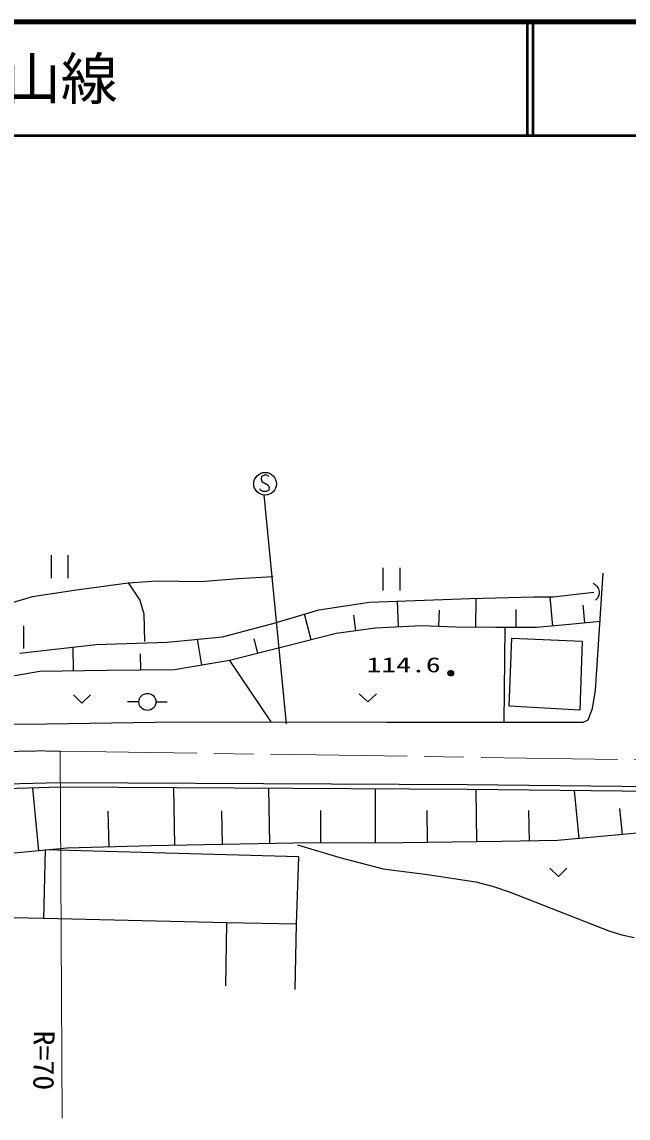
# Model space of a CAD drawing. Units: millimetres, scale not verified. Extents: x 40000 to 680000, y 20000 to 380000.
# Drawn here: x 253318 to 306624, y 283580 to 380000 of the extents above; entities that cross this region are included whole.
import ezdxf
from ezdxf.enums import TextEntityAlignment as Align

# ---------------------------------------------------------------- set-up
doc = ezdxf.new("R2010")
doc.units = ezdxf.units.MM
doc.header["$LTSCALE"] = 1000
doc.linetypes.add('CHAIN', pattern=[18.5, 12, -1.5, 3.5, -1.5])
for name, color, linetype, lineweight in [('M-BGD', 7, 'Continuous', 25), ('M-BGD-EXST', 7, 'Continuous', 25), ('M-BMK', 2, 'CHAIN', 13), ('M-STR-HTXT', 7, 'Continuous', 13), ('M-TTL', 2, 'Continuous', 140), ('M-TTL-LINE', 7, 'Continuous', 50)]:
    doc.layers.add(name, color=color, linetype=linetype, lineweight=lineweight)
doc.layers.add('M-TTL-TXT', color=7, linetype='Continuous')
doc.styles.add('ＭＳ ゴシック', font='')
doc.styles.get('ＭＳ ゴシック').set_extended_font_data('MS Gothic')

msp = doc.modelspace()

# ---------------------------------------------------------------- linework, layer by layer
at = {"layer": 'M-BGD'}
for p, q in [((255878, 333082), (255878, 331082)), ((257398, 331082), (257398, 333082)), ((285047, 331993), (285047, 329993)), ((286567, 329993), (286567, 331993)), ((262664, 330668), (265223, 330833)), ((265223, 330833), (269020, 330792)), ((269020, 330792), (272322, 331040)), ((272322, 331040), (275418, 331205)), ((303752, 321208), (304420, 331501)), ((254251, 329471), (257924, 330008)), ((257924, 330008), (262664, 330668)), ((262664, 330668), (263696, 329141)), ((300036, 329430), (303625, 329836)), ((303544, 330622), (303744, 330501)), ((303744, 330501), (303886, 330371)), ((303886, 330371), (304007, 330178)), ((304007, 330178), (304064, 330004)), ((304064, 330004), (304082, 329886)), ((304082, 329886), (304080, 329703)), ((251981, 328770), (254251, 329471)), ((263696, 329141), (264026, 327944)), ((279415, 328279), (283883, 328956)), ((283883, 328956), (292724, 329294)), ((286441, 326784), (286332, 329049)), ((292724, 329294), (298344, 329430)), ((293228, 326745), (293257, 329307)), ((298344, 329430), (300036, 329430)), ((300016, 326862), (299773, 329430)), ((303902, 329281), (303772, 329140)), ((304023, 329482), (303902, 329281)), ((304080, 329703), (304023, 329482)), ((264026, 327944), (264109, 325509)), ((275488, 327128), (279415, 328279)), ((278756, 325653), (278171, 327914)), ((289971, 326823), (290026, 328245)), ((296778, 326726), (296778, 328325)), ((302824, 327135), (302669, 328684)), ((253490, 324878), (253490, 326878)), ((270952, 325909), (275488, 327128)), ((282676, 326453), (282492, 327817)), ((288469, 326882), (284412, 326687)), ((291473, 326765), (288469, 326882)), ((301459, 326999), (298572, 326726)), ((304190, 327272), (301459, 326999)), ((266077, 325435), (270952, 325909)), ((280941, 326219), (276572, 325087)), ((284412, 326687), (280941, 326219)), ((294984, 326726), (291473, 326765)), ((298572, 326726), (294984, 326726)), ((295731, 318400), (295820, 326726)), ((253145, 324487), (259848, 325232)), ((257851, 322903), (257823, 325007)), ((259848, 325232), (266077, 325435)), ((269144, 323430), (268760, 325696)), ((276572, 325087), (271562, 323839)), ((274067, 324463), (273747, 325747)), ((296176, 319826), (296401, 325799)), ((296401, 325799), (302593, 325530)), ((302593, 325530), (302370, 319470)), ((263761, 322981), (263742, 324407)), ((266725, 323020), (260796, 322942)), ((271562, 323839), (266725, 323020)), ((271562, 323839), (275215, 318445)), ((254906, 322864), (250849, 322162)), ((260796, 322942), (254906, 322864)), ((303484, 319603), (303752, 321208)), ((257848, 320796), (258598, 320076)), ((258598, 320076), (259348, 320796)), ((263601, 320187), (262601, 320187)), ((265101, 320187), (266101, 320187)), ((282989, 320905), (283739, 320185)), ((283739, 320185), (284489, 320905)), ((302370, 319470), (296176, 319826)), ((303128, 318623), (303484, 319603)), ((247186, 318177), (255519, 318267)), ((255519, 318267), (265011, 318400)), ((265011, 318400), (275215, 318445)), ((275215, 318445), (285375, 318400)), ((285375, 318400), (302682, 318400)), ((302682, 318400), (303128, 318623)), ((256663, 313082), (251964, 312941)), ((256668, 312682), (251972, 312541)), ((254801, 307093), (254275, 312611)), ((292470, 312894), (256663, 313082)), ((292467, 312494), (256668, 312682)), ((266761, 307558), (266665, 312630)), ((275123, 307716), (275031, 312586)), ((284422, 307791), (284399, 312537)), ((318448, 312213), (292467, 312494)), ((318453, 312613), (292470, 312894)), ((293322, 307874), (293271, 312486)), ((302315, 308170), (301922, 312392)), ((260978, 307424), (260897, 310566)), ((270942, 307637), (270886, 310620)), ((279616, 307768), (279602, 310644)), ((288991, 307827), (288960, 310638)), ((297949, 307945), (297897, 310640)), ((306126, 308525), (305912, 310820)), ((308031, 308702), (300410, 307992)), ((277214, 307756), (264670, 307519)), ((286825, 307803), (277214, 307756)), ((295487, 307898), (286825, 307803)), ((300410, 307992), (295487, 307898)), ((257286, 307330), (252316, 306856)), ((255374, 307183), (255203, 301121)), ((277662, 306554), (255374, 307183)), ((264670, 307519), (257286, 307330)), ((277450, 300635), (277662, 306554)), ((299751, 305558), (300501, 304838)), ((300501, 304838), (301251, 305558)), ((255203, 301121), (249205, 301259)), ((271349, 300750), (255203, 301121)), ((271248, 295209), (271349, 300750)), ((277450, 300635), (271349, 300750)), ((277356, 294899), (277450, 300635))]:
    msp.add_line(p, q, dxfattribs=at)
msp.add_lwpolyline([(277558, 307608), (281284, 306493), (285074, 305493), (288997, 305009), (293242, 304371), (294788, 303956), (296264, 303449), (304925, 300064), (306070, 299706), (307172, 299466)], dxfattribs=at)
for centre, radius in [((291032, 322722), 250), ((291032, 322722), 150), ((291032, 322722), 50), ((264351, 320187), 750)]:
    msp.add_circle(centre, radius, dxfattribs=at)
at = {"layer": 'M-BGD-EXST'}
for p, q in [((274386, 340014), (274346, 339774)), ((274346, 339774), (274426, 339574)), ((274626, 340134), (274386, 340014)), ((274426, 339574), (274986, 339254)), ((274786, 340134), (274626, 340134)), ((274946, 340094), (274786, 340134)), ((275026, 340014), (274946, 340094)), ((274306, 338814), (274226, 338934)), ((274546, 338694), (274306, 338814)), ((274826, 338694), (274546, 338694)), ((275026, 338814), (274826, 338694)), ((274986, 339254), (275066, 339054)), ((275066, 339054), (275026, 338814)), ((274597, 338394), (276556, 318259))]:
    msp.add_line(p, q, dxfattribs=at)
msp.add_circle((274706, 339374), 1000, dxfattribs=at)
at = {"layer": 'M-BMK'}
msp.add_line((256694, 315849), (325643, 314838), dxfattribs=at)
msp.add_arc((255002, 245870), 70000, 88.61519, 109.2998, dxfattribs=at)
at = {"layer": 'M-STR-HTXT'}
msp.add_line((256846, 283580), (256694, 315849), dxfattribs=at)
at = {"layer": 'M-TTL'}
msp.add_line((680000, 380000), (40000, 380000), dxfattribs=at)
at = {"layer": 'M-TTL-LINE'}
for p, q in [((297750, 380000), (297750, 370000)), ((298250, 380000), (298250, 370000)), ((40000, 370000), (680000, 370000))]:
    msp.add_line(p, q, dxfattribs=at)

# ---------------------------------------------------------------- texts
at = {"layer": 'M-BGD', "style": 'ＭＳ ゴシック', "width": 1.45}
msp.add_text('114.6', height=1320, dxfattribs=at).set_placement((283631, 322395), align=Align.BOTTOM_LEFT)
at = {"layer": 'M-STR-HTXT', "style": 'ＭＳ ゴシック', "width": 1.05}
msp.add_text('R=70', height=1833, rotation=269.4, dxfattribs=at).set_placement((253819, 291287), align=Align.BOTTOM_LEFT)
at = {"layer": 'M-TTL-TXT', "style": 'ＭＳ ゴシック'}
msp.add_text('一般県道塩田中山線', height=3666, dxfattribs=at).set_placement((216734, 375000), align=Align.MIDDLE_LEFT)

doc.saveas('drawing.dxf')
